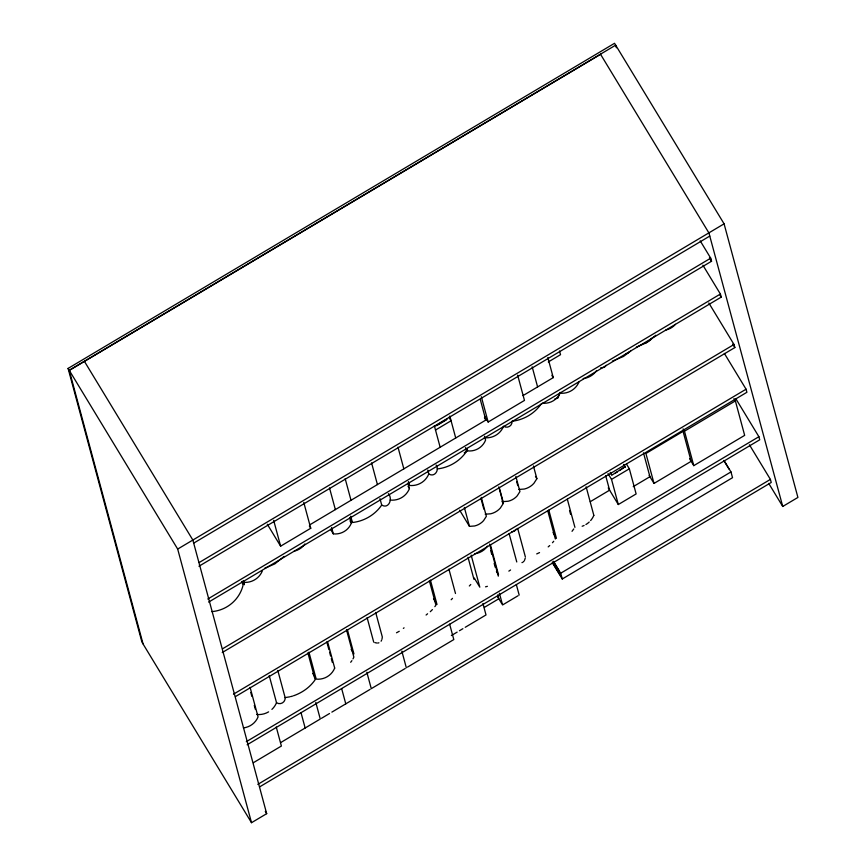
<?xml version="1.0" encoding="UTF-8"?>
<svg xmlns="http://www.w3.org/2000/svg" width="866" height="866" viewBox="0 0 866 866"><rect width="100%" height="100%" fill="white"/><g stroke="black" fill="none" stroke-linecap="round" stroke-linejoin="round"><path stroke-width="1.3" d="M388.379 493.642C393.034 498.675 388.791 509.435 381.711 505.051L379.979 498.643M436.139 465.042C439.809 470.076 434.418 477.772 428.789 473.918L427.75 470.043M277.802 670.446L285.13 697.606C285.618 702.261 280.389 705.314 276.525 702.716L269.207 675.567M381.949 639.357L382.328 637.03L375.692 612.468M525.24 558.072L524.612 560.161M573.757 528.953L572.025 531.313M498.816 486.876L503.287 503.449L500.31 508.093A18.327 18.024 -15.1 0 1 490.741 513.787L485.209 514.209M533.434 465.962L536.877 478.714L533.9 483.347A18.327 18.024 -15.1 0 1 524.331 489.041L518.799 489.463M606.168 365.3L604.392 367.357L600.69 367.812M381.083 641.186L381.581 640.342M516.244 529.137L514.404 531.215L511.687 531.843M381.711 505.051C375.13 514.75 364.056 521.31 352.408 522.49L349.615 517.879M465.453 447.635L466.493 451.489C459.922 461.188 448.837 467.748 437.189 468.928M541.293 403.783C534.712 413.483 523.638 420.032 511.99 421.222C512.542 425.823 507.368 428.843 503.59 426.213A18.273 17.97 -15.1 0 1 484.267 437.709M434.84 606.644L435.934 605.139L429.341 580.718M552.476 542.722L553.731 541.261M628.738 352.43L625.75 354.205M523.497 561.709L524.114 561.016M284.124 556.405L274.803 563.907L264.682 568.258M655.811 335.261L646.491 342.763L636.369 347.114M430.294 611.699L432.415 609.588M630.697 351.055L623.444 356.478L612.381 361.1M548.189 546.89L549.726 545.558M403.35 628.38L404.065 627.839M143.02 643.817L141.894 641.955L68.089 368.418L614.535 43.3L724.084 223.829L797.911 497.441L782.734 506.469L768.748 483.423M69.258 370.421L600.517 54.331M84.435 361.393L192.858 540.048L266.685 813.672L251.508 822.7L177.682 549.076L724.084 223.829M193.692 543.134L709.774 236.072M199.277 562.467L710.715 258.165L700.215 240.867M198.953 566.234L711.549 261.251L710.715 258.165M435.62 425.856L447.3 418.906M436.778 425.574L446.326 419.891M548.297 361.956L560.529 354.681L559.533 350.99M435.511 430.034L451.078 420.768L448.978 417.315M523.053 395.578L553.255 377.619L547.832 357.528M310.093 524.634L485.837 420.064L480.262 399.41M484.668 416.275L488.153 422.023L524.471 400.417L517.641 375.119M267.323 524.266L280.627 546.175L310.742 528.26L303.771 502.442M207.797 599.012L720.393 294.029L702.9 265.191M208.63 602.097L721.226 297.114L720.393 294.029M464.241 452.831L466.493 451.489M222.573 648.775L734.011 344.484L708.81 302.97M222.237 652.553L734.844 347.569L734.011 344.484M233.474 694.186L746.07 389.202L724.377 353.447M235.465 696.578L746.903 392.287L746.07 389.202M735.375 400.915L744.663 435.36L693.774 465.648L684.476 431.203L735.375 400.915L733.967 398.609M610.433 472.89L611.84 475.196L625.057 466.72L623.661 464.414M615.174 473.204L617.404 471.883M619.634 470.563L625.057 466.72M629.344 468.798L636.131 493.934L618.313 504.532L611.526 479.396L629.344 468.798L626.551 464.187M590.276 501.685L609.599 490.188L605.691 475.694M633.219 486.649L649.922 476.711L643.481 452.831M654.003 483.434L691.155 461.329L683.068 431.376L645.917 453.481L654.003 483.434L649.121 475.391M246.29 741.697L758.897 436.713L735.797 398.652M247.124 744.782L759.72 439.798L758.897 436.713M484.419 607.347L498.816 598.785L497.766 594.877M518.074 595.732L502.561 604.966L499.401 593.242M451.359 635.547L457.14 632.115M459.445 630.74L462.909 628.673M465.215 627.309L486.01 614.936L482.925 603.505M730.969 471.927L732.528 477.686L562.261 578.997L560.703 573.227L730.969 471.927L723.998 460.42M280.811 742.498L320.268 719.018L315.798 702.423M321.438 718.336L329.545 713.508M331.862 712.123L370.118 689.368M405.212 668.487L371.276 688.676L366.838 672.211M407.496 667.123L453.806 639.573L449.638 624.159M253.478 762.643L281.385 746.037L276.254 726.996M257.808 784.38L770.404 479.396L749.415 444.788M259.8 786.772L771.238 482.47L770.404 479.396M396.509 632.786L399.248 631.282M536.714 553.915L539.54 552.605M521.96 562.629L522.783 562.25M293.617 695.755C302.169 692.757 310.006 687.29 315.137 679.756L307.885 652.867M290.749 696.61L292.665 696.048M378.009 643.016L378.918 642.799M289.807 696.827L285.13 697.606M554.641 399.085L558.007 397.959L559.782 393.153A18.273 17.97 -15.1 0 0 579.105 381.657M459.64 510.182L469.459 526.366L474.633 525.976A17.125 16.844 -15.1 0 0 483.574 520.65L486.356 516.32L481.247 497.387M377.024 643.048L374.87 642.615M600.484 54.19L708.94 232.986M709.449 257.787L711.549 261.251M719.83 294.808L721.226 297.114M732.744 344.105L734.844 347.569M724.171 461.113L729.053 469.166M683.079 428.897L684.476 431.203M689.574 458.731L693.774 465.648M623.801 464.945L625.198 467.25M551.859 375.314L553.255 377.619M610.292 472.371L611.699 474.676M608.029 473.637L611.526 479.396M608.224 487.904L618.313 504.532M535.48 476.408L536.877 478.714M484.43 417.758L485.837 420.064M553.72 561.731L560.703 573.227M553.201 561.276L558.787 570.467L559.956 574.797L552.27 562.142M552.486 562.889L562.261 578.997M501.89 501.154L503.287 503.449M466.146 448.577L467.532 450.872A17.082 16.8 -15.1 0 0 485.588 440.123L484.559 436.28M496.424 571.279L498.513 574.721L490.448 544.855M497.42 596.479L501.869 603.808M474.243 578.001L479.807 587.17L471.147 555.084M408.081 483.131L409.466 485.425A18.273 17.97 -15.1 0 0 428.789 473.918M408.038 486.27L409.434 488.565A18.273 17.97 -15.1 0 1 390.111 500.05M433.52 598.774L436.302 603.353M349.972 520.823L351.369 523.107A17.082 16.8 -15.1 0 1 333.302 533.846L330.52 529.278M309.335 525.954L310.742 528.26M351.152 649.338L353.241 652.78M312.723 673.391L315.505 677.97M242.318 581.259L244.407 584.702L243.368 580.848M68.089 368.418L177.682 549.076M265.288 811.366L266.685 813.672M251.508 822.7L143.085 644.033L69.215 370.28L615.661 45.162L616.365 47.771M553.049 532.514L555.084 536.032M708.908 232.857L782.734 506.469M586.13 486.811L593.838 515.378M532.179 366.848L537.602 386.929M567.306 499.13L574.927 527.362M569.547 510.475L570.586 514.328M548.817 510.128L556.437 538.371M547.767 510.843L555.366 539.009M515.855 476.43L519.946 491.574L517.164 495.904A17.125 16.844 -15.1 0 1 508.223 501.23L503.049 501.63L499.303 487.742M516.731 481.821L517.771 485.642M517.684 528.412L525.359 556.86M481.323 396.725L488.153 422.023M509.089 533.521L516.764 561.969M516.363 584.658L519.178 595.072M481.085 498.903L483.834 509.111M466.839 448.307L467.532 450.872M489.636 544.075L498.296 576.161M490.676 550.408L491.726 554.294M494.172 563.376L495.222 567.262M449.8 416.037L455.722 437.98M464.349 507.433L469.459 526.366M434.353 425.747L440.155 447.246M468.008 557.271L473.951 579.311M448.913 569.114L455.494 593.502M408.438 481.593L409.466 485.425M408.027 483.369L409.434 488.565M397.992 447.192L403.837 468.852M430.424 580.112L436.994 604.5M371.579 462.909L377.424 484.57M401.835 651.113L406.338 667.816M345.166 478.627L351.011 500.277M350.708 516.179L352.408 522.49M350.005 518.052L351.369 523.107M367.097 617.577L373.722 642.15M329.513 487.937L335.358 509.598M331.602 527.535L333.302 533.857M347.396 629.69L353.934 653.927M346.508 629.82L353.858 657.088A19.009 18.695 -15.1 0 1 352.971 658.907M341.68 688.665L345.772 703.852M327.77 642.442L334.698 668.108M326.807 641.923L328.885 649.619M329.578 652.185L330.617 656.038M331.31 658.604L332.349 662.447M273.667 520.358L280.627 546.175M308.935 652.163L316.198 679.117A17.764 17.472 -15.1 0 0 334.677 668.108M301.022 712.696L305.157 728.014M241.982 581.53L243.032 585.427A34.932 34.359 -15.1 0 1 211.834 611.623M250.101 687.388L258.068 716.907A17.796 17.504 -15.1 0 1 243.4 727.884M250.794 692.454L251.844 696.34M254.29 705.411L255.34 709.308M596.609 370.551A18.273 17.97 -15.1 0 1 583.175 378.539M675.437 324.306A17.082 16.8 -15.1 0 1 665.889 329.989M304.897 543.956A17.082 16.8 -15.1 0 1 294.202 551.133M652.39 338.021A17.082 16.8 -15.1 0 1 644.661 343.207M262.398 570.781A18.273 17.97 -15.1 0 1 243.075 582.277M560.389 392.417A17.082 16.8 -15.1 0 1 542.332 403.155M276.503 702.716A19.009 18.695 -15.1 0 1 271.902 709.384M268.612 711.863A19.009 18.695 -15.1 0 1 256.747 714.472M510.561 569.958A19.009 18.695 -15.1 0 1 508.84 571.116M487.471 546.121A17.764 17.472 -15.1 0 1 474.622 553.764M351.91 660.65A19.009 18.695 -15.1 0 1 350.665 662.263M452.496 598.341A17.764 17.472 -15.1 0 1 451.175 599.727M470.758 584.496A19.009 18.695 -15.1 0 1 469.329 585.979M427.566 613.767A17.764 17.472 -15.1 0 1 426.094 615.012M593.816 515.367A19.009 18.695 -15.1 0 1 590.634 520.553M589.205 522.036A19.009 18.695 -15.1 0 1 585.914 524.515M584.085 525.478A19.009 18.695 -15.1 0 1 582.158 526.236M487.385 586.314A17.764 17.472 -15.1 0 1 485.523 586.823"/></g></svg>
